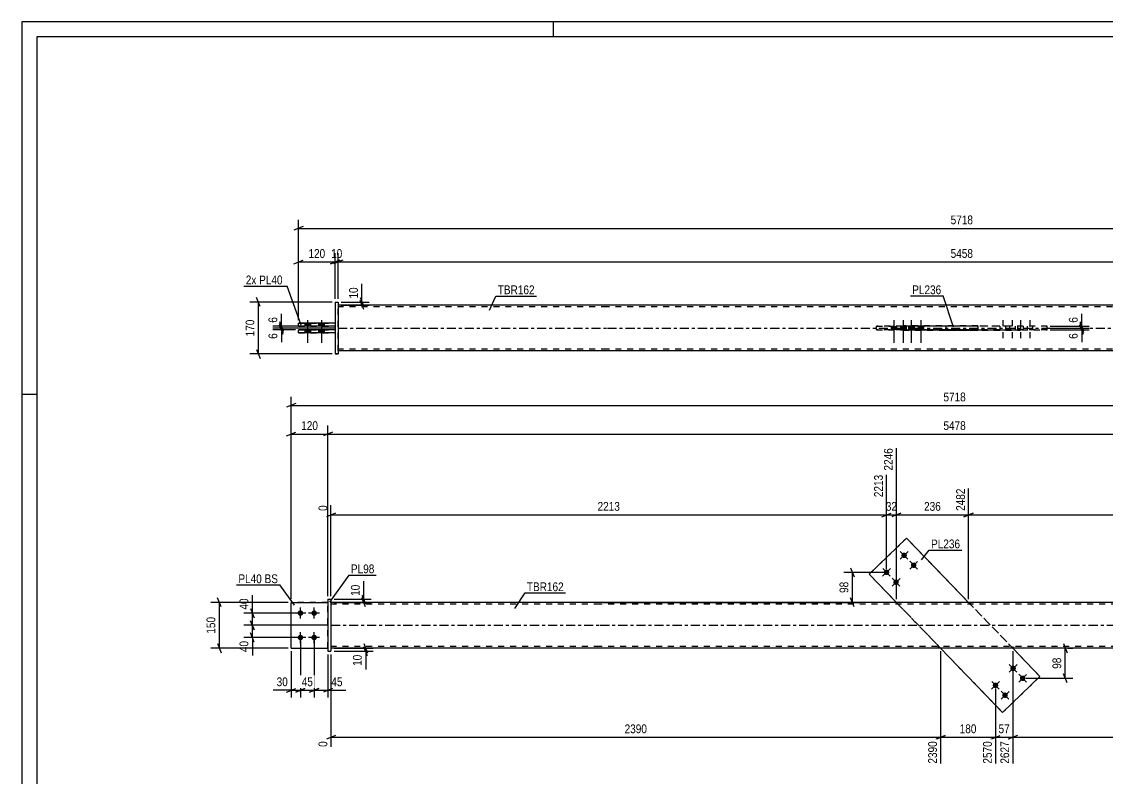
# Model space of a CAD drawing. Header units: millimetres. Extents: x 0 to 594, y 0 to 420.
# Drawn here: x 0 to 355.2, y 172.4 to 420 of the extents above; entities that cross this region are included whole.
import ezdxf

# ---------------------------------------------------------------- set-up
doc = ezdxf.new("R2010")
doc.units = ezdxf.units.MM
doc.linetypes.add('DXK_LINE_DOT2', pattern=[3.9198, 1.9599, -1.9599])
doc.linetypes.add('DXK_LINE_DOT3', pattern=[5.9187, 2.979, -0.9799, 0.9799, -0.9799])
doc.styles.add('Arial Narrow', font='ARIALN.TTF', dxfattribs={"height": 0.2})

# ---------------------------------------------------------------- blocks, each defined once
blk = doc.blocks.new('Unknown-580609763-1130')
at = {"color": 5, "linetype": 'Continuous'}
for p, q in [((594, 420), (0, 420)), ((0, 420), (0, 0)), ((174, 415), (174, 420)), ((589, 415), (5, 415)), ((5, 415), (5, 5)), ((5, 298), (0, 298))]:
    blk.add_line(p, q, dxfattribs=at)
blk = doc.blocks.new('Part-580609763-1679 - 1673')
at = {"color": 7, "linetype": 'DXK_LINE_DOT2'}
for p, q in [((88.19, 214.98), (88.19, 229.98)), ((88.19, 229.98), (100.19, 229.98)), ((100.19, 229.98), (88.19, 229.98)), ((100.19, 214.98), (100.19, 229.98)), ((88.19, 214.98), (88.19, 214.98)), ((88.19, 214.98), (100.19, 214.98)), ((88.19, 214.98), (100.19, 214.98)), ((100.19, 214.98), (100.19, 214.98))]:
    blk.add_line(p, q, dxfattribs=at)
blk = doc.blocks.new('Part-580609763-1700 - 1673')
at = {"color": 2, "linetype": 'Continuous'}
for p, q in [((189.19, 229.98), (101.19, 229.98)), ((421.17, 229.98), (189.29, 229.98)), ((189.19, 214.98), (101.19, 214.98)), ((421.17, 214.98), (189.29, 214.98))]:
    blk.add_line(p, q, dxfattribs=at)
at = {"color": 7, "linetype": 'DXK_LINE_DOT2'}
for p, q in [((101.19, 229.98), (101.19, 214.98)), ((189.19, 229.38), (101.19, 229.38)), ((421.17, 229.38), (189.29, 229.38)), ((286.09, 229.98), (286.09, 229.38)), ((310.49, 229.98), (310.49, 229.38)), ((189.19, 215.58), (101.19, 215.58)), ((421.17, 215.58), (189.29, 215.58)), ((299.98, 214.98), (299.98, 215.58)), ((324.38, 214.98), (324.38, 215.58))]:
    blk.add_line(p, q, dxfattribs=at)
at = {"color": 7, "linetype": 'DXK_LINE_DOT3'}
for p, q in [((101.19, 222.48), (189.19, 222.48)), ((189.29, 222.48), (421.17, 222.48))]:
    blk.add_line(p, q, dxfattribs=at)
blk = doc.blocks.new('Part-580609763-1684 - 1673')
at = {"color": 2, "linetype": 'Continuous'}
for p, q in [((88.19, 214.98), (88.19, 229.98)), ((88.19, 229.98), (100.19, 229.98)), ((88.19, 214.98), (88.19, 214.98)), ((88.19, 214.98), (100.19, 214.98))]:
    blk.add_line(p, q, dxfattribs=at)
at = {"color": 7, "linetype": 'DXK_LINE_DOT2'}
for p, q in [((100.19, 229.98), (88.19, 229.98)), ((100.19, 214.98), (100.19, 229.98)), ((88.19, 214.98), (100.19, 214.98)), ((100.19, 214.98), (100.19, 214.98))]:
    blk.add_line(p, q, dxfattribs=at)
blk = doc.blocks.new('Bolt-580609763-1706 - 1673')
at = {"linetype": 'Continuous'}
for points in [[(288.72, 246.26), (288.9, 246.24), (289.08, 246.19), (289.25, 246.09), (289.39, 245.97), (289.5, 245.81), (289.57, 245.64), (289.61, 245.46), (289.61, 245.27), (289.57, 245.09), (289.5, 244.91), (289.39, 244.76), (289.25, 244.64), (289.08, 244.54), (288.9, 244.48), (288.72, 244.46), (288.53, 244.48), (288.35, 244.54), (288.19, 244.64), (288.05, 244.76), (287.94, 244.91), (287.86, 245.09), (287.82, 245.27), (287.82, 245.46), (287.86, 245.64), (287.94, 245.81), (288.05, 245.97), (288.19, 246.09), (288.35, 246.19), (288.53, 246.24)], [(291.84, 243.02), (292.03, 243.01), (292.21, 242.95), (292.37, 242.85), (292.51, 242.73), (292.62, 242.57), (292.7, 242.4), (292.74, 242.22), (292.74, 242.03), (292.7, 241.85), (292.62, 241.67), (292.51, 241.52), (292.37, 241.4), (292.21, 241.3), (292.03, 241.24), (291.84, 241.22), (291.65, 241.24), (291.47, 241.3), (291.31, 241.4), (291.17, 241.52), (291.06, 241.67), (290.98, 241.85), (290.95, 242.03), (290.95, 242.22), (290.98, 242.4), (291.06, 242.57), (291.17, 242.73), (291.31, 242.85), (291.47, 242.95), (291.65, 243.01)], [(282.96, 240.71), (283.15, 240.69), (283.32, 240.63), (283.49, 240.54), (283.63, 240.41), (283.74, 240.26), (283.81, 240.09), (283.85, 239.9), (283.85, 239.72), (283.81, 239.53), (283.74, 239.36), (283.63, 239.21), (283.49, 239.08), (283.32, 238.99), (283.15, 238.93), (282.96, 238.91), (282.77, 238.93), (282.59, 238.99), (282.43, 239.08), (282.29, 239.21), (282.18, 239.36), (282.1, 239.53), (282.06, 239.72), (282.06, 239.9), (282.1, 240.09), (282.18, 240.26), (282.29, 240.41), (282.43, 240.54), (282.59, 240.63), (282.77, 240.69)], [(286.08, 237.47), (286.27, 237.45), (286.45, 237.39), (286.61, 237.3), (286.75, 237.17), (286.86, 237.02), (286.94, 236.85), (286.98, 236.66), (286.98, 236.48), (286.94, 236.29), (286.86, 236.12), (286.75, 235.97), (286.61, 235.84), (286.45, 235.75), (286.27, 235.69), (286.08, 235.67), (285.9, 235.69), (285.72, 235.75), (285.55, 235.84), (285.41, 235.97), (285.3, 236.12), (285.23, 236.29), (285.19, 236.48), (285.19, 236.66), (285.23, 236.85), (285.3, 237.02), (285.41, 237.17), (285.55, 237.3), (285.72, 237.39), (285.9, 237.45)]]:
    blk.add_hatch(color=1, dxfattribs=at).paths.add_polyline_path(points)
at = {"color": 1, "linetype": 'Continuous'}
for p, q in [((290.01, 246.61), (287.42, 244.11)), ((287.47, 246.66), (289.97, 244.07)), ((293.14, 243.37), (290.54, 240.88)), ((290.59, 243.42), (293.09, 240.83)), ((284.25, 241.06), (281.66, 238.56)), ((281.71, 241.1), (284.21, 238.51)), ((287.38, 237.82), (284.79, 235.32)), ((284.83, 237.87), (287.33, 235.28))]:
    blk.add_line(p, q, dxfattribs=at)
blk = doc.blocks.new('Bolt-580609763-1707 - 1673')
at = {"linetype": 'Continuous'}
for points in [[(324.38, 209.29), (324.57, 209.27), (324.75, 209.21), (324.91, 209.12), (325.05, 208.99), (325.16, 208.84), (325.24, 208.67), (325.28, 208.49), (325.28, 208.3), (325.24, 208.11), (325.16, 207.94), (325.05, 207.79), (324.91, 207.66), (324.75, 207.57), (324.57, 207.51), (324.38, 207.49), (324.19, 207.51), (324.02, 207.57), (323.85, 207.66), (323.71, 207.79), (323.6, 207.94), (323.53, 208.11), (323.49, 208.3), (323.49, 208.49), (323.53, 208.67), (323.6, 208.84), (323.71, 208.99), (323.85, 209.12), (324.02, 209.21), (324.19, 209.27)], [(327.51, 206.05), (327.69, 206.03), (327.87, 205.98), (328.03, 205.88), (328.17, 205.76), (328.29, 205.6), (328.36, 205.43), (328.4, 205.25), (328.4, 205.06), (328.36, 204.88), (328.29, 204.7), (328.17, 204.55), (328.03, 204.43), (327.87, 204.33), (327.69, 204.27), (327.51, 204.25), (327.32, 204.27), (327.14, 204.33), (326.98, 204.43), (326.84, 204.55), (326.73, 204.7), (326.65, 204.88), (326.61, 205.06), (326.61, 205.25), (326.65, 205.43), (326.73, 205.6), (326.84, 205.76), (326.98, 205.88), (327.14, 205.98), (327.32, 206.03)], [(318.62, 203.74), (318.81, 203.72), (318.99, 203.66), (319.15, 203.57), (319.29, 203.44), (319.4, 203.29), (319.48, 203.12), (319.52, 202.93), (319.52, 202.74), (319.48, 202.56), (319.4, 202.39), (319.29, 202.24), (319.15, 202.11), (318.99, 202.02), (318.81, 201.96), (318.62, 201.94), (318.44, 201.96), (318.26, 202.02), (318.09, 202.11), (317.96, 202.24), (317.84, 202.39), (317.77, 202.56), (317.73, 202.74), (317.73, 202.93), (317.77, 203.12), (317.84, 203.29), (317.96, 203.44), (318.09, 203.57), (318.26, 203.66), (318.44, 203.72)], [(321.75, 200.5), (321.94, 200.48), (322.11, 200.42), (322.28, 200.33), (322.42, 200.2), (322.53, 200.05), (322.6, 199.88), (322.64, 199.69), (322.64, 199.5), (322.6, 199.32), (322.53, 199.15), (322.42, 199), (322.28, 198.87), (322.11, 198.78), (321.94, 198.72), (321.75, 198.7), (321.56, 198.72), (321.38, 198.78), (321.22, 198.87), (321.08, 199), (320.97, 199.15), (320.89, 199.32), (320.85, 199.5), (320.85, 199.69), (320.89, 199.88), (320.97, 200.05), (321.08, 200.2), (321.22, 200.33), (321.38, 200.42), (321.56, 200.48)]]:
    blk.add_hatch(color=1, dxfattribs=at).paths.add_polyline_path(points)
at = {"color": 1, "linetype": 'Continuous'}
for p, q in [((323.09, 207.14), (325.68, 209.64)), ((325.63, 207.1), (323.13, 209.69)), ((326.21, 203.9), (328.8, 206.4)), ((328.76, 203.86), (326.26, 206.45)), ((317.33, 201.59), (319.92, 204.09)), ((319.87, 201.54), (317.37, 204.13)), ((320.45, 198.35), (323.04, 200.85)), ((323, 198.3), (320.5, 200.89))]:
    blk.add_line(p, q, dxfattribs=at)
blk = doc.blocks.new('Bolt-580609763-1709 - 1673')
at = {"linetype": 'Continuous'}
for points in [[(91.19, 227.38), (91.38, 227.36), (91.56, 227.3), (91.72, 227.21), (91.86, 227.08), (91.97, 226.93), (92.05, 226.76), (92.08, 226.58), (92.08, 226.39), (92.05, 226.2), (91.97, 226.03), (91.86, 225.88), (91.72, 225.75), (91.56, 225.66), (91.38, 225.6), (91.19, 225.58), (91, 225.6), (90.82, 225.66), (90.66, 225.75), (90.52, 225.88), (90.41, 226.03), (90.33, 226.2), (90.29, 226.39), (90.29, 226.58), (90.33, 226.76), (90.41, 226.93), (90.52, 227.08), (90.66, 227.21), (90.82, 227.3), (91, 227.36)], [(95.69, 227.38), (95.88, 227.36), (96.06, 227.3), (96.22, 227.21), (96.36, 227.08), (96.47, 226.93), (96.55, 226.76), (96.58, 226.58), (96.58, 226.39), (96.55, 226.2), (96.47, 226.03), (96.36, 225.88), (96.22, 225.75), (96.06, 225.66), (95.88, 225.6), (95.69, 225.58), (95.5, 225.6), (95.32, 225.66), (95.16, 225.75), (95.02, 225.88), (94.91, 226.03), (94.83, 226.2), (94.79, 226.39), (94.79, 226.58), (94.83, 226.76), (94.91, 226.93), (95.02, 227.08), (95.16, 227.21), (95.32, 227.3), (95.5, 227.36)], [(91.19, 219.38), (91.38, 219.36), (91.56, 219.3), (91.72, 219.21), (91.86, 219.08), (91.97, 218.93), (92.05, 218.76), (92.08, 218.58), (92.08, 218.39), (92.05, 218.2), (91.97, 218.03), (91.86, 217.88), (91.72, 217.75), (91.56, 217.66), (91.38, 217.6), (91.19, 217.58), (91, 217.6), (90.82, 217.66), (90.66, 217.75), (90.52, 217.88), (90.41, 218.03), (90.33, 218.2), (90.29, 218.39), (90.29, 218.58), (90.33, 218.76), (90.41, 218.93), (90.52, 219.08), (90.66, 219.21), (90.82, 219.3), (91, 219.36)], [(95.69, 219.38), (95.88, 219.36), (96.06, 219.3), (96.22, 219.21), (96.36, 219.08), (96.47, 218.93), (96.55, 218.76), (96.58, 218.58), (96.58, 218.39), (96.55, 218.2), (96.47, 218.03), (96.36, 217.88), (96.22, 217.75), (96.06, 217.66), (95.88, 217.6), (95.69, 217.58), (95.5, 217.6), (95.32, 217.66), (95.16, 217.75), (95.02, 217.88), (94.91, 218.03), (94.83, 218.2), (94.79, 218.39), (94.79, 218.58), (94.83, 218.76), (94.91, 218.93), (95.02, 219.08), (95.16, 219.21), (95.32, 219.3), (95.5, 219.36)]]:
    blk.add_hatch(color=1, dxfattribs=at).paths.add_polyline_path(points)
at = {"color": 1, "linetype": 'Continuous'}
for p, q in [((91.19, 224.68), (91.19, 228.28)), ((95.69, 224.68), (95.69, 228.28)), ((92.99, 226.48), (89.39, 226.48)), ((97.49, 226.48), (93.89, 226.48)), ((91.19, 216.68), (91.19, 220.28)), ((95.69, 216.68), (95.69, 220.28)), ((92.99, 218.48), (89.39, 218.48)), ((97.49, 218.48), (93.89, 218.48))]:
    blk.add_line(p, q, dxfattribs=at)
blk = doc.blocks.new('Part-580609763-1715 - 1673')
at = {"color": 2, "linetype": 'Continuous'}
for p, q in [((289.52, 251.01), (277.29, 239.2)), ((289.52, 251.01), (289.52, 251.01)), ((309.81, 229.98), (289.52, 251.01)), ((286.19, 229.98), (277.29, 239.2)), ((277.29, 239.2), (277.29, 239.2)), ((320.94, 193.96), (300.66, 214.98)), ((333.17, 205.76), (324.28, 214.98)), ((320.94, 193.96), (333.17, 205.76)), ((333.17, 205.76), (333.17, 205.76)), ((320.94, 193.96), (320.94, 193.96))]:
    blk.add_line(p, q, dxfattribs=at)
at = {"color": 7, "linetype": 'DXK_LINE_DOT2'}
for p, q in [((277.29, 239.2), (289.52, 251.01)), ((333.17, 205.76), (289.52, 251.01)), ((320.94, 193.96), (277.29, 239.2)), ((300.66, 214.98), (286.19, 229.98)), ((324.28, 214.98), (309.81, 229.98)), ((333.17, 205.76), (320.94, 193.96))]:
    blk.add_line(p, q, dxfattribs=at)
blk = doc.blocks.new('Part-580609763-1720 - 1673')
at = {"color": 2, "linetype": 'Continuous'}
for p, q in [((100.19, 230.98), (101.19, 230.98)), ((100.19, 230.98), (100.19, 213.98)), ((101.19, 230.98), (101.19, 230.98)), ((101.19, 230.98), (101.19, 213.98)), ((100.19, 213.98), (101.19, 213.98))]:
    blk.add_line(p, q, dxfattribs=at)
at = {"color": 7, "linetype": 'DXK_LINE_DOT2'}
for p, q in [((100.19, 230.98), (101.19, 230.98)), ((100.19, 213.98), (101.19, 213.98))]:
    blk.add_line(p, q, dxfattribs=at)
blk = doc.blocks.new('Part-580609763-1418 - 1367')
at = {"color": 2, "linetype": 'Continuous'}
for p, q in [((90.56, 318.17), (90.56, 319.17)), ((102.56, 319.17), (90.56, 319.17)), ((90.56, 318.17), (90.56, 318.17)), ((102.56, 318.17), (90.56, 318.17))]:
    blk.add_line(p, q, dxfattribs=at)
at = {"color": 7, "linetype": 'DXK_LINE_DOT2'}
for p, q in [((90.56, 319.17), (102.56, 319.17)), ((90.56, 318.17), (102.56, 318.17)), ((102.56, 319.17), (102.56, 318.17))]:
    blk.add_line(p, q, dxfattribs=at)
blk = doc.blocks.new('Bolt-580609763-1370 - 1367')
at = {"linetype": 'Continuous'}
for points in [[(92.66, 320.37), (94.46, 320.37), (94.46, 321.37), (92.66, 321.37)], [(92.66, 320.37), (94.46, 320.37), (94.46, 321.37), (92.66, 321.37)], [(97.16, 320.37), (98.96, 320.37), (98.96, 321.37), (97.16, 321.37)], [(97.16, 320.37), (98.96, 320.37), (98.96, 321.37), (97.16, 321.37)], [(92.66, 318.17), (94.46, 318.17), (94.46, 319.17), (92.66, 319.17)], [(92.66, 318.17), (94.46, 318.17), (94.46, 319.17), (92.66, 319.17)], [(97.16, 318.17), (98.96, 318.17), (98.96, 319.17), (97.16, 319.17)], [(97.16, 318.17), (98.96, 318.17), (98.96, 319.17), (97.16, 319.17)]]:
    blk.add_hatch(color=1, dxfattribs=at).paths.add_polyline_path(points)
at = {"color": 1, "linetype": 'Continuous'}
for p, q in [((92.66, 321.37), (92.66, 320.37)), ((92.66, 321.37), (92.66, 320.37)), ((93.56, 322.37), (93.56, 314.87)), ((93.56, 322.37), (93.56, 314.87)), ((94.46, 321.37), (94.46, 320.37)), ((94.46, 321.37), (94.46, 320.37)), ((97.16, 321.37), (97.16, 320.37)), ((97.16, 321.37), (97.16, 320.37)), ((98.06, 322.37), (98.06, 314.87)), ((98.06, 322.37), (98.06, 314.87)), ((98.96, 321.37), (98.96, 320.37)), ((98.96, 321.37), (98.96, 320.37)), ((92.66, 319.17), (92.66, 318.17)), ((92.66, 319.17), (92.66, 318.17)), ((94.46, 319.17), (94.46, 318.17)), ((94.46, 319.17), (94.46, 318.17)), ((97.16, 319.17), (97.16, 318.17)), ((97.16, 319.17), (97.16, 318.17)), ((98.96, 319.17), (98.96, 318.17)), ((98.96, 319.17), (98.96, 318.17))]:
    blk.add_line(p, q, dxfattribs=at)
blk = doc.blocks.new('Bolt-580609763-1435 - 1367')
at = {"color": 1, "linetype": 'DXK_LINE_DOT2'}
for p, q in [((320.09, 320.37), (320.09, 319.17)), ((320.99, 322.37), (320.99, 314.87)), ((321.89, 320.37), (321.89, 319.17)), ((323.22, 320.37), (323.22, 319.17)), ((324.12, 322.37), (324.12, 314.87)), ((325.02, 320.37), (325.02, 319.17)), ((325.85, 320.37), (325.85, 319.17)), ((326.75, 322.37), (326.75, 314.87)), ((327.65, 320.37), (327.65, 319.17)), ((328.97, 320.37), (328.97, 319.17)), ((329.87, 322.37), (329.87, 314.87)), ((330.77, 320.37), (330.77, 319.17))]:
    blk.add_line(p, q, dxfattribs=at)
blk = doc.blocks.new('Part-580609763-1456 - 1367')
at = {"color": 2, "linetype": 'Continuous'}
for p, q in [((191.56, 327.27), (103.56, 327.27)), ((423.54, 327.27), (191.66, 327.27)), ((288.46, 320.47), (312.85, 320.47)), ((288.46, 320.47), (288.46, 320.37)), ((302.35, 320.47), (302.35, 320.37)), ((312.85, 320.47), (312.85, 319.07)), ((288.46, 319.17), (288.46, 319.07)), ((288.46, 319.07), (288.46, 319.07)), ((312.85, 319.07), (288.46, 319.07)), ((302.35, 319.07), (302.35, 319.17)), ((191.56, 312.27), (103.56, 312.27)), ((423.54, 312.27), (191.66, 312.27))]:
    blk.add_line(p, q, dxfattribs=at)
at = {"color": 7, "linetype": 'DXK_LINE_DOT2'}
for p, q in [((103.56, 312.27), (103.56, 327.27)), ((191.56, 326.67), (103.56, 326.67)), ((423.54, 326.67), (191.66, 326.67)), ((312.85, 320.47), (288.46, 320.47)), ((288.46, 319.07), (288.46, 320.37)), ((302.35, 320.47), (302.35, 320.47)), ((302.35, 320.47), (302.35, 320.47)), ((302.35, 320.47), (326.75, 320.47)), ((302.35, 320.47), (326.75, 320.47)), ((302.35, 320.37), (302.35, 319.07)), ((326.75, 320.47), (326.75, 319.07)), ((288.46, 319.07), (312.85, 319.07)), ((326.75, 319.07), (302.35, 319.07)), ((302.35, 319.07), (302.35, 319.07)), ((302.35, 319.07), (326.75, 319.07)), ((191.56, 312.87), (103.56, 312.87)), ((423.54, 312.87), (191.66, 312.87))]:
    blk.add_line(p, q, dxfattribs=at)
at = {"color": 7, "linetype": 'DXK_LINE_DOT3'}
for p, q in [((103.56, 319.77), (191.56, 319.77)), ((191.66, 319.77), (423.54, 319.77))]:
    blk.add_line(p, q, dxfattribs=at)
blk = doc.blocks.new('Part-580609763-1413 - 1367')
at = {"color": 2, "linetype": 'Continuous'}
for p, q in [((90.56, 320.37), (90.56, 321.37)), ((102.56, 321.37), (90.56, 321.37)), ((90.56, 320.37), (90.56, 320.37)), ((102.56, 320.37), (90.56, 320.37))]:
    blk.add_line(p, q, dxfattribs=at)
at = {"color": 7, "linetype": 'DXK_LINE_DOT2'}
for p, q in [((90.56, 321.37), (90.56, 321.37)), ((90.56, 321.37), (102.56, 321.37)), ((90.56, 320.37), (102.56, 320.37)), ((102.56, 321.37), (102.56, 320.37))]:
    blk.add_line(p, q, dxfattribs=at)
blk = doc.blocks.new('Part-580609763-1397 - 1367')
at = {"color": 2, "linetype": 'Continuous'}
for p, q in [((279.66, 319.17), (279.66, 320.37)), ((291.89, 319.17), (291.89, 320.37)), ((312.85, 320.37), (291.89, 320.37)), ((312.85, 319.17), (291.89, 319.17))]:
    blk.add_line(p, q, dxfattribs=at)
at = {"color": 7, "linetype": 'DXK_LINE_DOT2'}
for p, q in [((323.31, 320.37), (279.66, 320.37)), ((279.66, 320.37), (291.89, 320.37)), ((335.54, 320.37), (312.85, 320.37)), ((323.31, 319.17), (323.31, 320.37)), ((335.54, 320.37), (323.31, 320.37)), ((335.54, 319.17), (335.54, 320.37)), ((279.66, 319.17), (323.31, 319.17)), ((291.89, 319.17), (279.66, 319.17)), ((335.54, 319.17), (312.85, 319.17)), ((323.31, 319.17), (335.54, 319.17))]:
    blk.add_line(p, q, dxfattribs=at)
blk = doc.blocks.new('Part-580609763-1398 - 1367')
at = {"color": 2, "linetype": 'Continuous'}
for p, q in [((102.56, 328.27), (103.56, 328.27)), ((102.56, 328.27), (102.56, 311.27)), ((103.56, 328.27), (103.56, 328.27)), ((103.56, 328.27), (103.56, 311.27)), ((103.56, 311.27), (102.56, 311.27)), ((102.56, 311.27), (102.56, 311.27))]:
    blk.add_line(p, q, dxfattribs=at)
at = {"color": 7, "linetype": 'DXK_LINE_DOT2'}
for p, q in [((102.56, 328.27), (103.56, 328.27)), ((103.56, 328.27), (103.56, 328.27)), ((102.56, 311.27), (103.56, 311.27))]:
    blk.add_line(p, q, dxfattribs=at)
blk = doc.blocks.new('Bolt-580609763-1436 - 1367')
at = {"linetype": 'Continuous'}
for points in [[(286.23, 320.37), (284.43, 320.37), (284.43, 319.17), (286.23, 319.17)], [(289.35, 320.37), (287.55, 320.37), (287.55, 319.17), (289.35, 319.17)], [(291.98, 320.37), (290.18, 320.37), (290.18, 319.17), (291.98, 319.17)], [(295.11, 320.37), (293.31, 320.37), (293.31, 319.17), (295.11, 319.17)]]:
    blk.add_hatch(color=1, dxfattribs=at).paths.add_polyline_path(points)
at = {"color": 1, "linetype": 'Continuous'}
for p, q in [((284.43, 320.37), (284.43, 319.17)), ((285.33, 322.37), (285.33, 314.87)), ((286.23, 320.37), (286.23, 319.17)), ((287.55, 320.37), (287.55, 319.17)), ((288.45, 322.37), (288.45, 314.87)), ((289.35, 320.37), (289.35, 319.17)), ((290.18, 320.37), (290.18, 319.17)), ((291.08, 322.37), (291.08, 314.87)), ((291.98, 320.37), (291.98, 319.17)), ((293.31, 320.37), (293.31, 319.17)), ((294.21, 322.37), (294.21, 314.87)), ((295.11, 320.37), (295.11, 319.17))]:
    blk.add_line(p, q, dxfattribs=at)
blk = doc.blocks.new('StraightDimension-580609763-1850 - 1673')
at = {"color": 7, "linetype": 'Continuous'}
for p, q in [((324.28, 213.98), (324.28, 177.22)), ((318.62, 201.84), (318.62, 177.22)), ((317.12, 185.23), (320.12, 186.43)), ((318.62, 185.83), (324.28, 185.83)), ((325.78, 186.43), (322.78, 185.23))]:
    blk.add_line(p, q, dxfattribs=at)
at = {"color": 0}
blk.add_wipeout([(323.88, 186.58), (323.88, 190.78), (319.02, 190.78), (319.02, 186.58)], dxfattribs=at)
at = {"color": 3, "style": 'Arial Narrow'}
blk.add_text('57', height=2.863, dxfattribs=at).set_placement((319.62, 187.18))
at = {"color": 0, "linetype": 'Continuous'}
blk.add_wipeout([(323.68, 185.13), (319.48, 185.13), (319.48, 176.62), (323.68, 176.62)], dxfattribs=at)
at = {"color": 3, "linetype": 'Continuous', "style": 'Arial Narrow'}
blk.add_text('2627', height=2.863, rotation=90.0002, dxfattribs=at).set_placement((323.08, 177.22))
blk = doc.blocks.new('StraightDimension-580609763-1792 - 1673')
at = {"color": 7, "linetype": 'Continuous'}
for p, q in [((286.19, 230.98), (286.19, 280.43)), ((282.96, 240.81), (282.96, 271.73)), ((281.46, 258.02), (284.46, 259.22)), ((282.96, 258.62), (286.19, 258.62)), ((287.69, 259.22), (284.69, 258.02))]:
    blk.add_line(p, q, dxfattribs=at)
at = {"color": 0, "linetype": 'Continuous'}
blk.add_wipeout([(285.59, 281.03), (281.39, 281.03), (281.39, 272.52), (285.59, 272.52)], dxfattribs=at)
at = {"color": 0}
blk.add_wipeout([(287, 259.37), (287, 263.57), (282.14, 263.57), (282.14, 259.37)], dxfattribs=at)
at = {"color": 3, "linetype": 'Continuous', "style": 'Arial Narrow'}
blk.add_text('2246', height=2.863, rotation=90.0002, dxfattribs=at).set_placement((284.99, 273.12))
at = {"color": 3, "style": 'Arial Narrow'}
blk.add_text('32', height=2.863, dxfattribs=at).set_placement((282.74, 259.97))
blk = doc.blocks.new('StraightDimension-580609763-1891 - 1673')
at = {"color": 7, "linetype": 'Continuous'}
for p, q in [((102.19, 214.98), (114.99, 214.98)), ((102.19, 213.98), (114.99, 213.98)), ((111.99, 216.48), (113.19, 213.48)), ((113.19, 212.48), (111.99, 215.48)), ((112.59, 213.98), (112.59, 214.98))]:
    blk.add_line(p, q, dxfattribs=at)
at = {"color": 0}
blk.add_wipeout([(111.84, 213.46), (107.64, 213.46), (107.64, 208.6), (111.84, 208.6)], dxfattribs=at)
at = {"color": 7, "linetype": 'Continuous'}
blk.add_line((112.59, 213.98), (112.59, 208.07), dxfattribs=at)
blk.add_line((112.59, 213.98), (112.59, 208.07), dxfattribs=at)
at = {"color": 3, "style": 'Arial Narrow'}
blk.add_text('10', height=2.863, rotation=90.0002, dxfattribs=at).set_placement((111.24, 209.2))
blk = doc.blocks.new('StraightDimension-580609763-1827 - 1673')
at = {"color": 7, "linetype": 'Continuous'}
for p, q in [((91.19, 217.48), (91.19, 198.81)), ((88.19, 213.98), (88.19, 198.81)), ((86.69, 200.61), (89.69, 201.81)), ((88.19, 201.21), (91.19, 201.21)), ((92.69, 201.81), (89.69, 200.61))]:
    blk.add_line(p, q, dxfattribs=at)
at = {"color": 0}
blk.add_wipeout([(87.66, 201.96), (87.66, 206.16), (82.81, 206.16), (82.81, 201.96)], dxfattribs=at)
at = {"color": 7, "linetype": 'Continuous'}
blk.add_line((88.19, 201.21), (82.28, 201.21), dxfattribs=at)
blk.add_line((88.19, 201.21), (82.28, 201.21), dxfattribs=at)
at = {"color": 3, "style": 'Arial Narrow'}
blk.add_text('30', height=2.863, dxfattribs=at).set_placement((83.41, 202.56))
blk = doc.blocks.new('StraightDimension-580609763-1806 - 1673')
at = {"color": 7, "linetype": 'Continuous'}
for p, q in [((282.96, 240.81), (282.96, 271.73)), ((101.19, 231.98), (101.19, 261.74)), ((102.69, 259.22), (99.69, 258.02)), ((101.19, 258.62), (282.96, 258.62)), ((281.46, 258.02), (284.46, 259.22))]:
    blk.add_line(p, q, dxfattribs=at)
at = {"color": 0, "linetype": 'Continuous'}
for points in [[(282.36, 272.33), (278.16, 272.33), (278.16, 263.82), (282.36, 263.82)], [(100.59, 262.34), (96.39, 262.34), (96.39, 259.32), (100.59, 259.32)]]:
    blk.add_wipeout(points, dxfattribs=at)
at = {"color": 0}
blk.add_wipeout([(196.33, 259.37), (196.33, 263.57), (187.82, 263.57), (187.82, 259.37)], dxfattribs=at)
at = {"color": 3, "linetype": 'Continuous', "style": 'Arial Narrow'}
for s, height, p in [('2213', 2.863, (281.76, 264.42)), ('0', 2.86, (99.99, 259.92))]:
    blk.add_text(s, height=height, rotation=90.0002, dxfattribs=at).set_placement(p)
at = {"color": 3, "style": 'Arial Narrow'}
blk.add_text('2213', height=2.863, dxfattribs=at).set_placement((188.42, 259.97))
blk = doc.blocks.new('StraightDimension-580609763-1760 - 1673')
at = {"color": 7, "linetype": 'Continuous'}
for p, q in [((309.81, 230.98), (309.81, 267.23)), ((509.27, 231.98), (509.27, 267.23)), ((311.31, 259.22), (308.31, 258.02)), ((309.81, 258.62), (509.27, 258.62)), ((507.77, 258.02), (510.77, 259.22))]:
    blk.add_line(p, q, dxfattribs=at)
at = {"color": 0, "linetype": 'Continuous'}
blk.add_wipeout([(508.67, 267.83), (504.47, 267.83), (504.47, 259.32), (508.67, 259.32)], dxfattribs=at)
at = {"color": 0}
blk.add_wipeout([(413.8, 259.37), (413.8, 263.57), (405.28, 263.57), (405.28, 259.37)], dxfattribs=at)
at = {"color": 3, "linetype": 'Continuous', "style": 'Arial Narrow'}
blk.add_text('5458', height=2.863, rotation=90.0002, dxfattribs=at).set_placement((508.07, 259.92))
at = {"color": 3, "style": 'Arial Narrow'}
blk.add_text('2976', height=2.863, dxfattribs=at).set_placement((405.88, 259.97))
blk = doc.blocks.new('StraightDimension-580609763-2057 - 1673')
at = {"color": 7, "linetype": 'Continuous'}
for p, q in [((88.19, 230.98), (88.19, 287.89)), ((100.19, 231.98), (100.19, 287.89)), ((86.69, 284.44), (89.69, 285.64)), ((88.19, 285.04), (100.19, 285.04)), ((101.69, 285.64), (98.69, 284.44))]:
    blk.add_line(p, q, dxfattribs=at)
at = {"color": 0}
blk.add_wipeout([(97.53, 285.79), (97.53, 289.99), (90.85, 289.99), (90.85, 285.79)], dxfattribs=at)
at = {"color": 3, "style": 'Arial Narrow'}
blk.add_text('120', height=2.863, dxfattribs=at).set_placement((91.45, 286.39))
blk = doc.blocks.new('StraightDimension-580609763-1900 - 1673')
at = {"color": 7, "linetype": 'Continuous'}
for p, q in [((102.19, 230.98), (114.34, 230.98)), ((111.34, 232.48), (112.54, 229.48)), ((112.54, 228.48), (111.34, 231.48)), ((111.94, 229.98), (111.94, 230.98)), ((102.19, 229.98), (114.34, 229.98))]:
    blk.add_line(p, q, dxfattribs=at)
at = {"color": 0}
blk.add_wipeout([(111.19, 236.36), (106.99, 236.36), (106.99, 231.51), (111.19, 231.51)], dxfattribs=at)
at = {"color": 7, "linetype": 'Continuous'}
blk.add_line((111.94, 230.98), (111.94, 236.89), dxfattribs=at)
blk.add_line((111.94, 230.98), (111.94, 236.89), dxfattribs=at)
at = {"color": 3, "style": 'Arial Narrow'}
blk.add_text('10', height=2.863, rotation=90.0002, dxfattribs=at).set_placement((110.59, 232.11))
blk = doc.blocks.new('StraightDimension-580609763-2050 - 1673')
at = {"color": 7, "linetype": 'Continuous'}
for p, q in [((100.19, 231.98), (100.19, 287.89)), ((101.69, 285.64), (98.69, 284.44)), ((100.19, 285.04), (510.27, 285.04))]:
    blk.add_line(p, q, dxfattribs=at)
at = {"color": 0}
blk.add_wipeout([(309.49, 285.79), (309.49, 289.99), (300.98, 289.99), (300.98, 285.79)], dxfattribs=at)
at = {"color": 3, "style": 'Arial Narrow'}
blk.add_text('5478', height=2.863, dxfattribs=at).set_placement((301.58, 286.39))
blk = doc.blocks.new('StraightDimension-580609763-1772 - 1673')
at = {"color": 7, "linetype": 'Continuous'}
for p, q in [((286.19, 230.98), (286.19, 280.43)), ((309.81, 230.98), (309.81, 267.23)), ((287.69, 259.22), (284.69, 258.02)), ((286.19, 258.62), (309.81, 258.62)), ((308.31, 258.02), (311.31, 259.22))]:
    blk.add_line(p, q, dxfattribs=at)
at = {"color": 0, "linetype": 'Continuous'}
blk.add_wipeout([(309.21, 267.83), (305.01, 267.83), (305.01, 259.32), (309.21, 259.32)], dxfattribs=at)
at = {"color": 0}
blk.add_wipeout([(301.34, 259.37), (301.34, 263.57), (294.65, 263.57), (294.65, 259.37)], dxfattribs=at)
at = {"color": 3, "linetype": 'Continuous', "style": 'Arial Narrow'}
blk.add_text('2482', height=2.863, rotation=90.0002, dxfattribs=at).set_placement((308.61, 259.92))
at = {"color": 3, "style": 'Arial Narrow'}
blk.add_text('236', height=2.863, dxfattribs=at).set_placement((295.25, 259.97))
blk = doc.blocks.new('StraightDimension-580609763-1909 - 1673')
at = {"color": 7, "linetype": 'Continuous'}
for p, q in [((74.89, 227.98), (76.09, 224.98)), ((90.19, 226.48), (72.64, 226.48)), ((76.09, 220.98), (74.89, 223.98)), ((75.49, 222.48), (75.49, 226.48)), ((100.19, 222.48), (72.64, 222.48))]:
    blk.add_line(p, q, dxfattribs=at)
at = {"color": 0}
blk.add_wipeout([(74.74, 231.86), (70.54, 231.86), (70.54, 227.01), (74.74, 227.01)], dxfattribs=at)
at = {"color": 7, "linetype": 'Continuous'}
blk.add_line((75.49, 226.48), (75.49, 232.39), dxfattribs=at)
blk.add_line((75.49, 226.48), (75.49, 232.39), dxfattribs=at)
at = {"color": 3, "style": 'Arial Narrow'}
blk.add_text('40', height=2.863, rotation=90.0002, dxfattribs=at).set_placement((74.14, 227.61))
blk = doc.blocks.new('StraightDimension-580609763-1735 - 1673')
at = {"color": 7, "linetype": 'Continuous'}
for p, q in [((281.96, 239.81), (268.96, 239.81)), ((271.21, 241.31), (272.41, 238.31)), ((271.81, 229.98), (271.81, 239.81)), ((272.41, 228.48), (271.21, 231.48)), ((190.28, 229.98), (274.21, 229.98))]:
    blk.add_line(p, q, dxfattribs=at)
at = {"color": 0}
blk.add_wipeout([(271.06, 237.32), (266.86, 237.32), (266.86, 232.47), (271.06, 232.47)], dxfattribs=at)
at = {"color": 3, "style": 'Arial Narrow'}
blk.add_text('98', height=2.863, rotation=90.0002, dxfattribs=at).set_placement((270.46, 233.07))
blk = doc.blocks.new('StraightDimension-580609763-1746 - 1673')
at = {"color": 7, "linetype": 'Continuous'}
for p, q in [((89.69, 295.02), (86.69, 293.82)), ((88.19, 230.98), (88.19, 297.27)), ((88.19, 294.42), (522.27, 294.42))]:
    blk.add_line(p, q, dxfattribs=at)
at = {"color": 0}
blk.add_wipeout([(309.49, 295.17), (309.49, 299.37), (300.98, 299.37), (300.98, 295.17)], dxfattribs=at)
at = {"color": 3, "style": 'Arial Narrow'}
blk.add_text('5718', height=2.863, dxfattribs=at).set_placement((301.58, 295.77))
blk = doc.blocks.new('StraightDimension-580609763-1813 - 1673')
at = {"color": 7, "linetype": 'Continuous'}
for p, q in [((95.69, 217.48), (95.69, 198.81)), ((100.19, 212.98), (100.19, 198.81)), ((94.19, 200.61), (97.19, 201.81)), ((95.69, 201.21), (100.19, 201.21)), ((101.69, 201.81), (98.69, 200.61))]:
    blk.add_line(p, q, dxfattribs=at)
at = {"color": 0}
blk.add_wipeout([(105.57, 201.96), (105.57, 206.16), (100.71, 206.16), (100.71, 201.96)], dxfattribs=at)
at = {"color": 7, "linetype": 'Continuous'}
blk.add_line((100.19, 201.21), (106.1, 201.21), dxfattribs=at)
blk.add_line((100.19, 201.21), (106.1, 201.21), dxfattribs=at)
at = {"color": 3, "style": 'Arial Narrow'}
blk.add_text('45', height=2.863, dxfattribs=at).set_placement((101.31, 202.56))
blk = doc.blocks.new('StraightDimension-580609763-1820 - 1673')
at = {"color": 7, "linetype": 'Continuous'}
for p, q in [((91.19, 217.48), (91.19, 198.81)), ((95.69, 217.48), (95.69, 198.81)), ((89.69, 200.61), (92.69, 201.81)), ((91.19, 201.21), (95.69, 201.21)), ((97.19, 201.81), (94.19, 200.61))]:
    blk.add_line(p, q, dxfattribs=at)
at = {"color": 0}
blk.add_wipeout([(95.87, 201.96), (95.87, 206.16), (91.01, 206.16), (91.01, 201.96)], dxfattribs=at)
at = {"color": 3, "style": 'Arial Narrow'}
blk.add_text('45', height=2.863, dxfattribs=at).set_placement((91.61, 202.56))
blk = doc.blocks.new('StraightDimension-580609763-1838 - 1673')
at = {"color": 7, "linetype": 'Continuous'}
for p, q in [((324.28, 213.98), (324.28, 177.22)), ((509.27, 212.98), (509.27, 177.22)), ((325.78, 186.43), (322.78, 185.23)), ((324.28, 185.83), (509.27, 185.83)), ((507.77, 185.23), (510.77, 186.43))]:
    blk.add_line(p, q, dxfattribs=at)
at = {"color": 0}
blk.add_wipeout([(421.03, 186.58), (421.03, 190.78), (412.52, 190.78), (412.52, 186.58)], dxfattribs=at)
at = {"color": 0, "linetype": 'Continuous'}
blk.add_wipeout([(508.67, 185.13), (504.47, 185.13), (504.47, 176.62), (508.67, 176.62)], dxfattribs=at)
at = {"color": 3, "style": 'Arial Narrow'}
blk.add_text('2831', height=2.863, dxfattribs=at).set_placement((413.12, 187.18))
at = {"color": 3, "linetype": 'Continuous', "style": 'Arial Narrow'}
blk.add_text('5458', height=2.863, rotation=90.0002, dxfattribs=at).set_placement((508.07, 177.22))
blk = doc.blocks.new('StraightDimension-580609763-1864 - 1673')
at = {"color": 7, "linetype": 'Continuous'}
for p, q in [((300.66, 213.98), (300.66, 177.22)), ((318.62, 201.84), (318.62, 177.22)), ((302.16, 186.43), (299.16, 185.23)), ((300.66, 185.83), (318.62, 185.83)), ((317.12, 185.23), (320.12, 186.43))]:
    blk.add_line(p, q, dxfattribs=at)
at = {"color": 0}
blk.add_wipeout([(312.98, 186.58), (312.98, 190.78), (306.3, 190.78), (306.3, 186.58)], dxfattribs=at)
at = {"color": 3, "style": 'Arial Narrow'}
blk.add_text('180', height=2.863, dxfattribs=at).set_placement((306.9, 187.18))
at = {"color": 0, "linetype": 'Continuous'}
blk.add_wipeout([(318.02, 185.13), (313.82, 185.13), (313.82, 176.62), (318.02, 176.62)], dxfattribs=at)
at = {"color": 3, "linetype": 'Continuous', "style": 'Arial Narrow'}
blk.add_text('2570', height=2.863, rotation=90.0002, dxfattribs=at).set_placement((317.42, 177.22))
blk = doc.blocks.new('StraightDimension-580609763-1878 - 1673')
at = {"color": 7, "linetype": 'Continuous'}
for p, q in [((300.66, 213.98), (300.66, 177.22)), ((101.19, 212.98), (101.19, 182.7)), ((102.69, 186.43), (99.69, 185.23)), ((101.19, 185.83), (300.66, 185.83)), ((299.16, 185.23), (302.16, 186.43))]:
    blk.add_line(p, q, dxfattribs=at)
at = {"color": 0}
blk.add_wipeout([(205.18, 186.58), (205.18, 190.78), (196.67, 190.78), (196.67, 186.58)], dxfattribs=at)
at = {"color": 0, "linetype": 'Continuous'}
for points in [[(100.59, 185.13), (96.39, 185.13), (96.39, 182.1), (100.59, 182.1)], [(300.06, 185.13), (295.86, 185.13), (295.86, 176.62), (300.06, 176.62)]]:
    blk.add_wipeout(points, dxfattribs=at)
at = {"color": 3, "style": 'Arial Narrow'}
blk.add_text('2390', height=2.863, dxfattribs=at).set_placement((197.27, 187.18))
at = {"color": 3, "linetype": 'Continuous', "style": 'Arial Narrow'}
for s, height, p in [('0', 2.86, (99.99, 182.7)), ('2390', 2.863, (299.46, 177.22))]:
    blk.add_text(s, height=height, rotation=90.0002, dxfattribs=at).set_placement(p)
blk = doc.blocks.new('StraightDimension-580609763-1922 - 1673')
at = {"color": 7, "linetype": 'Continuous'}
for p, q in [((74.89, 223.98), (76.09, 220.98)), ((100.19, 222.48), (72.64, 222.48)), ((75.49, 218.48), (75.49, 222.48)), ((90.19, 218.48), (72.64, 218.48)), ((76.09, 216.98), (74.89, 219.98))]:
    blk.add_line(p, q, dxfattribs=at)
at = {"color": 0}
blk.add_wipeout([(74.74, 217.96), (70.54, 217.96), (70.54, 213.1), (74.74, 213.1)], dxfattribs=at)
at = {"color": 7, "linetype": 'Continuous'}
blk.add_line((75.49, 218.48), (75.49, 212.58), dxfattribs=at)
blk.add_line((75.49, 218.48), (75.49, 212.58), dxfattribs=at)
at = {"color": 3, "style": 'Arial Narrow'}
blk.add_text('40', height=2.863, rotation=90.0002, dxfattribs=at).set_placement((74.14, 213.7))
blk = doc.blocks.new('StraightDimension-580609763-1979 - 1673')
at = {"color": 7, "linetype": 'Continuous'}
for p, q in [((65.29, 228.48), (64.09, 231.48)), ((87.19, 229.98), (61.84, 229.98)), ((64.69, 214.98), (64.69, 229.98)), ((87.19, 214.98), (61.84, 214.98)), ((64.09, 216.48), (65.29, 213.48))]:
    blk.add_line(p, q, dxfattribs=at)
at = {"color": 0}
blk.add_wipeout([(63.94, 225.82), (59.74, 225.82), (59.74, 219.14), (63.94, 219.14)], dxfattribs=at)
at = {"color": 3, "style": 'Arial Narrow'}
blk.add_text('150', height=2.863, rotation=90.0002, dxfattribs=at).set_placement((63.34, 219.74))
blk = doc.blocks.new('StraightDimension-580609763-1993 - 1673')
at = {"color": 7, "linetype": 'Continuous'}
for p, q in [((340.87, 216.48), (342.07, 213.48)), ((341.47, 205.15), (341.47, 214.98)), ((342.25, 214.98), (343.87, 214.98)), ((342.07, 203.65), (340.87, 206.65)), ((328.51, 205.15), (343.87, 205.15))]:
    blk.add_line(p, q, dxfattribs=at)
at = {"color": 0}
blk.add_wipeout([(340.72, 212.5), (336.52, 212.5), (336.52, 207.64), (340.72, 207.64)], dxfattribs=at)
at = {"color": 3, "style": 'Arial Narrow'}
blk.add_text('98', height=2.863, rotation=90.0002, dxfattribs=at).set_placement((340.12, 208.24))
blk = doc.blocks.new('StraightDimension-580609763-1471 - 1367')
at = {"color": 7, "linetype": 'Continuous'}
for p, q in [((104.56, 328.27), (113.74, 328.27)), ((104.56, 327.27), (113.74, 327.27)), ((110.74, 329.77), (111.94, 326.77)), ((111.94, 325.77), (110.74, 328.77)), ((111.34, 327.27), (111.34, 328.27))]:
    blk.add_line(p, q, dxfattribs=at)
at = {"color": 0}
blk.add_wipeout([(110.59, 333.65), (106.39, 333.65), (106.39, 328.8), (110.59, 328.8)], dxfattribs=at)
at = {"color": 7, "linetype": 'Continuous'}
blk.add_line((111.34, 328.27), (111.34, 334.18), dxfattribs=at)
blk.add_line((111.34, 328.27), (111.34, 334.18), dxfattribs=at)
at = {"color": 3, "style": 'Arial Narrow'}
blk.add_text('10', height=2.863, rotation=90.0002, dxfattribs=at).set_placement((109.99, 329.4))
blk = doc.blocks.new('StraightDimension-580609763-1540 - 1367')
at = {"color": 7, "linetype": 'Continuous'}
for p, q in [((336.54, 320.37), (349.26, 320.37)), ((336.54, 319.77), (349.26, 319.77)), ((346.26, 321.87), (347.46, 318.87)), ((347.46, 318.27), (346.26, 321.27)), ((346.86, 319.77), (346.86, 320.37))]:
    blk.add_line(p, q, dxfattribs=at)
at = {"color": 0}
blk.add_wipeout([(346.11, 323.93), (341.91, 323.93), (341.91, 320.9), (346.11, 320.9)], dxfattribs=at)
at = {"color": 7, "linetype": 'Continuous'}
blk.add_line((346.86, 320.37), (346.86, 324.45), dxfattribs=at)
blk.add_line((346.86, 320.37), (346.86, 324.45), dxfattribs=at)
at = {"color": 3, "style": 'Arial Narrow'}
blk.add_text('6', height=2.86, rotation=90.0002, dxfattribs=at).set_placement((345.51, 321.5))
blk = doc.blocks.new('StraightDimension-580609763-1525 - 1367')
at = {"color": 7, "linetype": 'Continuous'}
for p, q in [((101.56, 328.27), (74.62, 328.27)), ((78.07, 326.77), (76.87, 329.77)), ((77.47, 311.27), (77.47, 328.27)), ((76.87, 312.77), (78.07, 309.77)), ((101.56, 311.27), (74.62, 311.27))]:
    blk.add_line(p, q, dxfattribs=at)
at = {"color": 0}
blk.add_wipeout([(76.72, 323.11), (72.52, 323.11), (72.52, 316.43), (76.72, 316.43)], dxfattribs=at)
at = {"color": 3, "style": 'Arial Narrow'}
blk.add_text('170', height=2.863, rotation=90.0002, dxfattribs=at).set_placement((76.12, 317.03))
blk = doc.blocks.new('StraightDimension-580609763-1536 - 1367')
at = {"color": 7, "linetype": 'Continuous'}
for p, q in [((336.54, 319.77), (349.26, 319.77)), ((346.26, 321.27), (347.46, 318.27)), ((347.46, 317.67), (346.26, 320.67)), ((346.86, 319.17), (346.86, 319.77)), ((336.54, 319.17), (349.26, 319.17))]:
    blk.add_line(p, q, dxfattribs=at)
at = {"color": 0}
blk.add_wipeout([(346.11, 318.65), (341.91, 318.65), (341.91, 315.62), (346.11, 315.62)], dxfattribs=at)
at = {"color": 7, "linetype": 'Continuous'}
blk.add_line((346.86, 319.17), (346.86, 315.1), dxfattribs=at)
blk.add_line((346.86, 319.17), (346.86, 315.1), dxfattribs=at)
at = {"color": 3, "style": 'Arial Narrow'}
blk.add_text('6', height=2.86, rotation=90.0002, dxfattribs=at).set_placement((345.51, 316.22))
blk = doc.blocks.new('StraightDimension-580609763-1489 - 1367')
at = {"color": 7, "linetype": 'Continuous'}
for p, q in [((95.56, 320.37), (82.12, 320.37)), ((102.56, 319.77), (82.12, 319.77)), ((84.37, 321.87), (85.57, 318.87)), ((85.57, 318.27), (84.37, 321.27)), ((84.97, 319.77), (84.97, 320.37))]:
    blk.add_line(p, q, dxfattribs=at)
at = {"color": 0}
blk.add_wipeout([(84.22, 323.93), (80.02, 323.93), (80.02, 320.9), (84.22, 320.9)], dxfattribs=at)
at = {"color": 7, "linetype": 'Continuous'}
blk.add_line((84.97, 320.37), (84.97, 324.45), dxfattribs=at)
blk.add_line((84.97, 320.37), (84.97, 324.45), dxfattribs=at)
at = {"color": 3, "style": 'Arial Narrow'}
blk.add_text('6', height=2.86, rotation=90.0002, dxfattribs=at).set_placement((83.62, 321.5))
blk = doc.blocks.new('StraightDimension-580609763-1508 - 1367')
at = {"color": 7, "linetype": 'Continuous'}
for p, q in [((102.56, 319.77), (82.12, 319.77)), ((84.37, 321.27), (85.57, 318.27)), ((85.57, 317.67), (84.37, 320.67)), ((84.97, 319.17), (84.97, 319.77)), ((89.56, 319.17), (82.12, 319.17))]:
    blk.add_line(p, q, dxfattribs=at)
at = {"color": 0}
blk.add_wipeout([(84.22, 318.65), (80.02, 318.65), (80.02, 315.62), (84.22, 315.62)], dxfattribs=at)
at = {"color": 7, "linetype": 'Continuous'}
blk.add_line((84.97, 319.17), (84.97, 315.1), dxfattribs=at)
blk.add_line((84.97, 319.17), (84.97, 315.1), dxfattribs=at)
at = {"color": 3, "style": 'Arial Narrow'}
blk.add_text('6', height=2.86, rotation=90.0002, dxfattribs=at).set_placement((83.62, 316.22))
blk = doc.blocks.new('StraightDimension-580609763-1545 - 1367')
at = {"color": 7, "linetype": 'Continuous'}
for p, q in [((90.56, 322.37), (90.56, 355.22)), ((92.06, 352.97), (89.06, 351.77)), ((90.56, 352.37), (524.64, 352.37))]:
    blk.add_line(p, q, dxfattribs=at)
at = {"color": 0}
blk.add_wipeout([(311.86, 353.12), (311.86, 357.32), (303.34, 357.32), (303.34, 353.12)], dxfattribs=at)
at = {"color": 3, "style": 'Arial Narrow'}
blk.add_text('5718', height=2.863, dxfattribs=at).set_placement((303.94, 353.72))
blk = doc.blocks.new('StraightDimension-580609763-1556 - 1367')
at = {"color": 7, "linetype": 'Continuous'}
for p, q in [((101.06, 340.77), (104.06, 341.97)), ((105.06, 341.97), (102.06, 340.77)), ((102.56, 329.27), (102.56, 344.22)), ((102.56, 341.37), (103.56, 341.37)), ((103.56, 329.27), (103.56, 344.22))]:
    blk.add_line(p, q, dxfattribs=at)
at = {"color": 0}
blk.add_wipeout([(105.49, 342.12), (105.49, 346.32), (100.63, 346.32), (100.63, 342.12)], dxfattribs=at)
at = {"color": 3, "style": 'Arial Narrow'}
blk.add_text('10', height=2.863, dxfattribs=at).set_placement((101.23, 342.72))
blk = doc.blocks.new('StraightDimension-580609763-1566 - 1367')
at = {"color": 7, "linetype": 'Continuous'}
for p, q in [((89.06, 340.77), (92.06, 341.97)), ((90.56, 322.37), (90.56, 344.22)), ((90.56, 341.37), (102.56, 341.37)), ((104.06, 341.97), (101.06, 340.77)), ((102.56, 329.27), (102.56, 344.22))]:
    blk.add_line(p, q, dxfattribs=at)
at = {"color": 0}
blk.add_wipeout([(99.9, 342.12), (99.9, 346.32), (93.22, 346.32), (93.22, 342.12)], dxfattribs=at)
at = {"color": 3, "style": 'Arial Narrow'}
blk.add_text('120', height=2.863, dxfattribs=at).set_placement((93.82, 342.72))
blk = doc.blocks.new('StraightDimension-580609763-1576 - 1367')
at = {"color": 7, "linetype": 'Continuous'}
for p, q in [((105.06, 341.97), (102.06, 340.77)), ((103.56, 329.27), (103.56, 344.22)), ((103.56, 341.37), (511.64, 341.37))]:
    blk.add_line(p, q, dxfattribs=at)
at = {"color": 0}
blk.add_wipeout([(311.86, 342.12), (311.86, 346.32), (303.34, 346.32), (303.34, 342.12)], dxfattribs=at)
at = {"color": 3, "style": 'Arial Narrow'}
blk.add_text('5458', height=2.863, dxfattribs=at).set_placement((303.94, 342.72))
blk = doc.blocks.new('Mark-580609763-1696 - 1673')
at = {"color": 0}
blk.add_wipeout([(177.35, 233.66), (177.35, 236.66), (165.3, 236.66), (165.3, 233.66)], dxfattribs=at)
blk.add_wipeout([(177.35, 233.66), (177.35, 236.66), (165.3, 236.66), (165.3, 233.66)], dxfattribs=at)
at = {"color": 30, "linetype": 'Continuous'}
for p, q in [((161.3, 228.01), (164.7, 233.06)), ((164.7, 233.06), (177.95, 233.06))]:
    blk.add_line(p, q, dxfattribs=at)
at = {"color": 3, "style": 'Arial Narrow'}
blk.add_text('TBR162', height=2.863, dxfattribs=at).set_placement((165.3, 233.66))
blk = doc.blocks.new('Mark-580609763-1711 - 1673')
at = {"color": 0}
blk.add_wipeout([(307.04, 247.68), (307.04, 250.68), (297.53, 250.68), (297.53, 247.68)], dxfattribs=at)
blk.add_wipeout([(307.04, 247.68), (307.04, 250.68), (297.53, 250.68), (297.53, 247.68)], dxfattribs=at)
at = {"color": 30, "linetype": 'Continuous'}
for p, q in [((294.4, 243.9), (296.93, 247.08)), ((296.93, 247.08), (307.64, 247.08))]:
    blk.add_line(p, q, dxfattribs=at)
at = {"color": 3, "style": 'Arial Narrow'}
blk.add_text('PL236', height=2.863, dxfattribs=at).set_placement((297.53, 247.68))
blk = doc.blocks.new('Mark-580609763-1716 - 1673')
at = {"color": 0}
blk.add_wipeout([(115.39, 239.52), (115.39, 242.52), (107.72, 242.52), (107.72, 239.52)], dxfattribs=at)
blk.add_wipeout([(115.39, 239.52), (115.39, 242.52), (107.72, 242.52), (107.72, 239.52)], dxfattribs=at)
at = {"color": 30, "linetype": 'Continuous'}
for p, q in [((100.83, 230.06), (107.12, 238.92)), ((107.12, 238.92), (115.99, 238.92))]:
    blk.add_line(p, q, dxfattribs=at)
at = {"color": 3, "style": 'Arial Narrow'}
blk.add_text('PL98', height=2.863, dxfattribs=at).set_placement((107.72, 239.52))
blk = doc.blocks.new('MarkSet-580609763-2089 - 1673')
at = {"color": 0}
blk.add_wipeout([(78.57, 236.28), (78.57, 239.28), (70.89, 239.28), (70.89, 236.28)], dxfattribs=at)
blk.add_wipeout([(78.57, 236.28), (78.57, 239.28), (70.89, 239.28), (70.89, 236.28)], dxfattribs=at)
blk.add_wipeout([(83.85, 236.28), (83.85, 239.28), (79.47, 239.28), (79.47, 236.28)], dxfattribs=at)
blk.add_wipeout([(83.85, 236.28), (83.85, 239.28), (79.47, 239.28), (79.47, 236.28)], dxfattribs=at)
at = {"color": 30, "linetype": 'Continuous'}
for p in [(70.29, 235.68), (89.23, 229.04)]:
    blk.add_line(p, (84.45, 235.68), dxfattribs=at)
at = {"color": 3, "style": 'Arial Narrow'}
for s, p in [('PL40', (70.89, 236.28)), ('BS', (79.47, 236.28))]:
    blk.add_text(s, height=2.863, dxfattribs=at).set_placement(p)
blk = doc.blocks.new('Mark-580609763-1392 - 1367')
at = {"color": 0}
blk.add_wipeout([(300.87, 330.85), (300.87, 333.85), (291.37, 333.85), (291.37, 330.85)], dxfattribs=at)
blk.add_wipeout([(300.87, 330.85), (300.87, 333.85), (291.37, 333.85), (291.37, 330.85)], dxfattribs=at)
at = {"color": 30, "linetype": 'Continuous'}
for p in [(290.77, 330.25), (304.85, 320.08)]:
    blk.add_line(p, (301.47, 330.25), dxfattribs=at)
at = {"color": 3, "style": 'Arial Narrow'}
blk.add_text('PL236', height=2.863, dxfattribs=at).set_placement((291.37, 330.85))
blk = doc.blocks.new('Mark-580609763-1452 - 1367')
at = {"color": 0}
blk.add_wipeout([(167.83, 330.84), (167.83, 333.84), (155.77, 333.84), (155.77, 330.84)], dxfattribs=at)
blk.add_wipeout([(167.83, 330.84), (167.83, 333.84), (155.77, 333.84), (155.77, 330.84)], dxfattribs=at)
at = {"color": 30, "linetype": 'Continuous'}
for p, q in [((153.07, 325.58), (155.17, 330.24)), ((155.17, 330.24), (168.43, 330.24))]:
    blk.add_line(p, q, dxfattribs=at)
at = {"color": 3, "style": 'Arial Narrow'}
blk.add_text('TBR162', height=2.863, dxfattribs=at).set_placement((155.77, 330.84))
blk = doc.blocks.new('MarkSet-580609763-1664 - 1367')
at = {"color": 0}
blk.add_wipeout([(76.78, 334.06), (76.78, 337.06), (73.31, 337.06), (73.31, 334.06)], dxfattribs=at)
blk.add_wipeout([(76.78, 334.06), (76.78, 337.06), (73.31, 337.06), (73.31, 334.06)], dxfattribs=at)
blk.add_wipeout([(85.35, 334.06), (85.35, 337.06), (77.68, 337.06), (77.68, 334.06)], dxfattribs=at)
blk.add_wipeout([(85.35, 334.06), (85.35, 337.06), (77.68, 337.06), (77.68, 334.06)], dxfattribs=at)
at = {"color": 30, "linetype": 'Continuous'}
for p in [(72.71, 333.46), (91.41, 320.75)]:
    blk.add_line(p, (86.85, 333.46), dxfattribs=at)
at = {"color": 3, "style": 'Arial Narrow'}
for s, p in [('2x', (73.31, 334.06)), ('PL40', (77.68, 334.06))]:
    blk.add_text(s, height=2.863, dxfattribs=at).set_placement(p)

msp = doc.modelspace()

# ---------------------------------------------------------------- block references
for name in ['Unknown-580609763-1130', 'Part-580609763-1398 - 1367', 'Part-580609763-1456 - 1367', 'Part-580609763-1413 - 1367', 'Bolt-580609763-1370 - 1367', 'Part-580609763-1397 - 1367', 'Bolt-580609763-1436 - 1367', 'Bolt-580609763-1435 - 1367', 'Part-580609763-1418 - 1367', 'Part-580609763-1715 - 1673', 'Bolt-580609763-1706 - 1673', 'Part-580609763-1720 - 1673', 'Part-580609763-1679 - 1673', 'Part-580609763-1684 - 1673', 'Bolt-580609763-1709 - 1673', 'Part-580609763-1700 - 1673', 'Bolt-580609763-1707 - 1673']:
    msp.add_blockref(name, (0, 0))

# ---------------------------------------------------------------- next in the draw order: block references
for name in ['StraightDimension-580609763-1471 - 1367', 'StraightDimension-580609763-1525 - 1367', 'StraightDimension-580609763-1540 - 1367', 'StraightDimension-580609763-1792 - 1673', 'StraightDimension-580609763-1760 - 1673', 'StraightDimension-580609763-1827 - 1673', 'StraightDimension-580609763-1891 - 1673', 'StraightDimension-580609763-1850 - 1673']:
    msp.add_blockref(name, (0, 0))

# ---------------------------------------------------------------- next in the draw order: block references
for name in ['StraightDimension-580609763-1489 - 1367', 'StraightDimension-580609763-1536 - 1367', 'StraightDimension-580609763-1806 - 1673', 'StraightDimension-580609763-1813 - 1673', 'StraightDimension-580609763-1864 - 1673', 'StraightDimension-580609763-1838 - 1673']:
    msp.add_blockref(name, (0, 0))

# ---------------------------------------------------------------- next in the draw order: block references
for name in ['StraightDimension-580609763-1508 - 1367', 'StraightDimension-580609763-2057 - 1673', 'StraightDimension-580609763-1820 - 1673', 'StraightDimension-580609763-1993 - 1673']:
    msp.add_blockref(name, (0, 0))

# ---------------------------------------------------------------- next in the draw order: block references
for name in ['StraightDimension-580609763-1545 - 1367', 'StraightDimension-580609763-1900 - 1673', 'StraightDimension-580609763-1878 - 1673']:
    msp.add_blockref(name, (0, 0))

# ---------------------------------------------------------------- next in the draw order: block references
for name in ['StraightDimension-580609763-1556 - 1367', 'StraightDimension-580609763-2050 - 1673']:
    msp.add_blockref(name, (0, 0))

# ---------------------------------------------------------------- next in the draw order: block references
for name in ['StraightDimension-580609763-1566 - 1367', 'StraightDimension-580609763-1772 - 1673', 'StraightDimension-580609763-1735 - 1673', 'StraightDimension-580609763-1909 - 1673']:
    msp.add_blockref(name, (0, 0))

# ---------------------------------------------------------------- next in the draw order: block references
for name in ['StraightDimension-580609763-1576 - 1367', 'MarkSet-580609763-1664 - 1367', 'StraightDimension-580609763-1746 - 1673', 'StraightDimension-580609763-1922 - 1673']:
    msp.add_blockref(name, (0, 0))

# ---------------------------------------------------------------- next in the draw order: block references
for name in ['Mark-580609763-1452 - 1367', 'Mark-580609763-1392 - 1367', 'Mark-580609763-1711 - 1673', 'Mark-580609763-1716 - 1673', 'Mark-580609763-1696 - 1673', 'StraightDimension-580609763-1979 - 1673']:
    msp.add_blockref(name, (0, 0))

# ---------------------------------------------------------------- next in the draw order: block references
msp.add_blockref('MarkSet-580609763-2089 - 1673', (0, 0))

doc.saveas('drawing.dxf')
